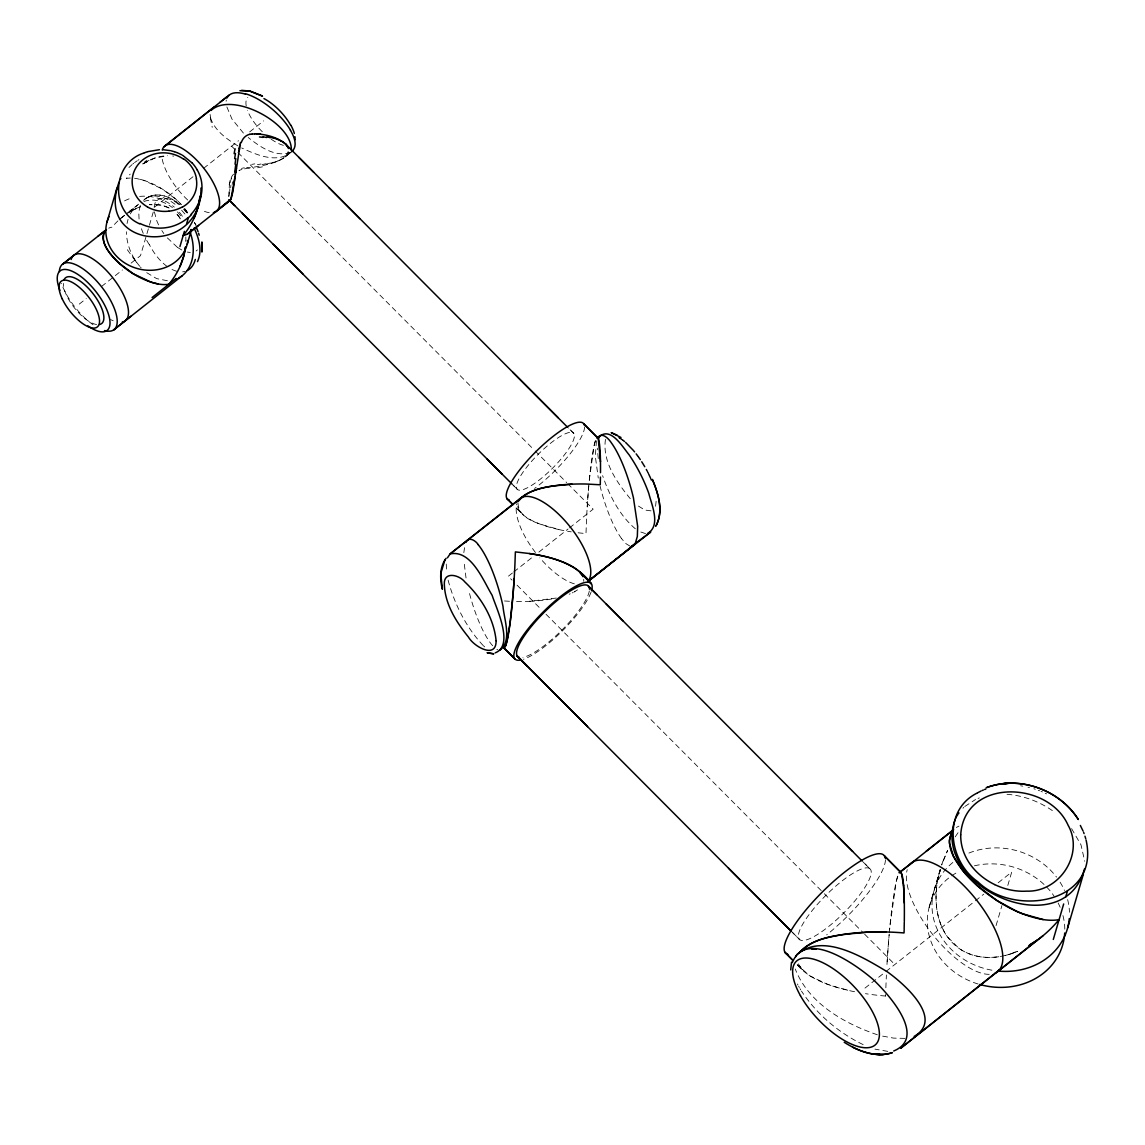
<?xml version="1.0" encoding="UTF-8"?>
<svg xmlns="http://www.w3.org/2000/svg" width="1145" height="1145" viewBox="0 0 1145 1145"><rect width="100%" height="100%" fill="white"/><g stroke="black" fill="none" stroke-linecap="round" stroke-linejoin="round"><path stroke-width="0.75" stroke-dasharray="5 3.75" d="M885.586 996.064L885.643 994.533M885.858 987.806L886.216 979.304A130.501 13.912 -85.2 0 1 886.416 974.982M446.264 564.084L446.636 572.228M463.825 552.62L464.97 544.777M578.139 532.797L585.997 533.599L586.469 520.631A100.917 10.763 -85.2 0 1 587.199 507.035L588.172 493.008A80.694 8.602 -85.2 0 1 588.773 485.924L589.417 478.882A66.653 7.113 -85.2 0 1 589.99 473.314A60.799 6.484 -85.2 0 1 590.62 467.847A55.032 5.868 -85.2 0 1 591.278 462.566A49.936 5.324 -85.2 0 1 591.979 457.528A45.456 4.852 -85.2 0 1 592.709 452.805A41.921 4.465 -85.2 0 1 593.482 448.582A39.388 4.194 -85.2 0 1 594.241 444.933L595.772 439.709M887.146 961.728L888.405 943.58A104.453 11.135 -85.2 0 1 889.178 934.434L888.405 943.58A117.291 12.509 -85.2 0 0 887.146 961.714A130.501 13.912 -85.2 0 0 886.817 967.296M154.189 207.402C154.589 193.534 172.523 197.555 178.949 204.969M588.773 485.924L588.172 493.008A90.784 9.675 -85.2 0 0 587.199 507.035M889.322 932.917L890.023 925.332A86.204 9.189 -85.2 0 1 890.767 918.118A78.619 8.387 -85.2 0 1 891.569 911.062L894.531 890.166A53.715 5.725 -85.2 0 1 895.261 886.13A50.924 5.424 -85.2 0 1 896.263 881.421L898.238 874.651A49.307 5.253 -85.2 0 0 896.263 881.421L890.023 925.332A94.949 10.119 -85.2 0 0 889.593 929.869M226.123 101.247L226.295 100.073M229.501 182.971L228.714 196.911M517.969 502.855C518.585 521.719 544.934 524.796 558.746 529.534A100.917 46.616 1.6 0 0 571.269 531.852M940.045 870.1C934.349 890.037 933.876 912.765 944.024 931.415A51.124 46.358 79.1 0 0 947.359 936.71L958.866 948.275A51.124 46.358 79.1 0 0 963.975 951.438C974.796 957.292 987.634 958.623 999.671 956.605M229.186 184.846L230.131 180.252M127.038 223.518L128.054 219.31M1005.253 955.46A95.565 86.662 79.1 0 0 1010.734 953.899L1017.662 951.309C999.055 959.381 976.012 960.412 958.866 948.275A49.378 44.77 79.1 0 1 947.33 936.682C937.683 922.784 934.878 905.266 936.467 888.677A94.462 85.66 79.1 0 1 937.612 880.462L940.245 869.599M596.431 440.811L595.314 456.254L598.262 478.066M937.612 880.462L940.274 870.171M153.273 212.011L140.506 255.664L130.773 263.379M929.139 907.37L940.117 869.914M996.05 925.632L1001.932 905.538M1007.8 885.457L1011.722 872.061L994.948 885.328M929.268 906.912L940.145 869.957M655.57 506.247L656.328 499.392M605.476 439.379C602.012 461.922 617.513 483.262 631.124 499.721M140.291 205.427L138.76 212.168L139.118 220.355M130.215 213.943L134.151 208.132L138.631 204.168M290.444 152.128C280.139 163.935 263.221 165.309 248.766 168.057M286.078 156.078L288.869 150.081A28.911 13.282 0.2 0 1 287.667 154.189A29.942 13.74 0 0 1 286.064 156.078L283.874 157.881A31.96 14.599 -0.3 0 0 286.035 156.078L292.175 151.355C277.92 164.393 256.695 154.904 241.652 147.948M143.554 200.346C153.802 190.342 170.247 195.766 179.436 204.54C170.591 196.382 155.792 190.757 145.143 198.944M128.984 167.485L132.09 164.579M962.959 808.227L963.847 807.354M197.412 249.925L196.124 250.984M964.777 806.509L975.569 799.482M144.17 162.332L146.846 160.171M132.906 163.907L133.722 163.248M119.18 219.697L124.404 215.503M129.614 211.324L137.429 205.041L125.692 214.33M154.747 206.973L193.834 176.072M203.61 168.344L238.518 140.735M249.682 131.904L263.636 120.869M79.277 304.098L86.233 298.587M101.547 286.479L122.415 269.977M512.416 573.015L508.237 576.321L512.015 580.114M513.804 571.913L533.298 556.513M538.866 552.105L568.077 528.99M569.48 527.888L593.139 509.181L567.949 483.891M864.976 988.106L884.541 972.635M885.929 971.532L973.98 901.902M975.383 900.8L983.77 894.159M121.857 217.607L124.519 215.518M144.499 199.473L145.83 198.471M134.566 162.604L137.157 160.772M138.044 160.2L138.946 159.656M142.853 163.85L150.224 159.842A62.603 56.778 79.1 0 1 154.89 158.024A56.964 51.654 79.1 0 1 159.699 156.693A51.725 46.902 79.1 0 1 163.649 156.021A47.174 42.78 79.1 0 1 165.639 155.82M146.188 198.242C156.736 192.489 169.088 199.115 177.318 206.129M142.882 163.921L154.89 158.024L167.642 155.734M127.181 213.428L135.983 208.533A62.603 56.778 79.1 0 1 140.649 206.715A56.964 51.654 79.1 0 1 141.851 206.329M290.472 152.514C275.115 157.652 259.8 146.632 248.222 137.5M131.475 210.794L140.649 206.715M1010.734 953.899L1018.32 950.693M978.045 798.409L979.318 797.908M239.319 170.276L241.91 169.489M143.927 201.477C153.716 197.985 164.522 201.477 172.466 207.588M244.529 168.859L250.884 167.685M651.033 510.856L644.735 510.012L636.82 505.045M556.341 598.048L529.362 601.34A100.917 46.616 1.6 0 1 515.236 601.468M904.979 1038.372L893.572 1038.114L881.936 1035.996M167.37 280.74L156.607 278.593L145.587 271.995M190.299 252.487L187.394 252.086M887.79 1051.382L874.966 1049.135M509.482 601.282L503.743 600.925M1007.027 794.301C1024.088 795.546 1040.633 802.03 1054.445 812.077M645.537 533.599L639.568 531.609M1020.61 785.785L1022.843 786.128M1028.01 787.173L1029.484 787.531M134.595 178.291A80.436 27.208 39.8 0 1 137.314 178.706L144.184 180.481A62.603 21.183 39.8 0 1 147.934 181.812A56.964 19.265 39.8 0 1 151.87 183.472A51.725 17.49 39.8 0 1 155.162 185.046A47.174 15.958 39.8 0 1 158.554 186.835A42.708 14.441 39.8 0 1 162.017 188.868A38.744 13.11 39.8 0 1 165.538 191.143A35.266 11.937 39.8 0 1 169.088 193.662A32.532 11.006 39.8 0 1 172.566 196.367A30.557 10.334 39.8 0 1 175.915 199.244L181.039 204.34M854.585 991.727A135.31 62.503 1.6 0 1 850.334 990.84L834.132 986.518A104.467 48.247 1.6 0 1 826.59 983.927L809.715 975.783L797.292 964.834M877.356 1034.765C844.18 1023.487 808.513 1003.235 795.274 969.028M1033.863 788.762L1035.323 789.234M629.907 546.079L626.043 543.703L621.578 538.665M1038.2 790.236L1039.617 790.78M1041.02 791.352L1042.437 791.939M169.159 208.032L161.431 205.184L149.408 204.697A47.174 42.78 79.1 0 1 153.401 204.411A42.708 38.73 79.1 0 1 157.423 204.569A38.744 35.137 79.1 0 1 161.431 205.184A35.266 31.988 79.1 0 1 165.381 206.343A32.532 29.498 79.1 0 1 169.159 208.032A30.557 27.709 79.1 0 1 170.963 209.091M497.731 649.773L496.858 649.344M863.158 1044.626C838.412 1032.647 816.643 1014.055 801.471 991.098M1045.213 793.213L1046.602 793.886M181.869 250.039L177.704 247.535M237.945 145.916C226.324 138.846 213.585 129.9 209.964 116.017L212.24 127.295M177.375 247.306L166.927 237.502M635.375 528.818C619.216 515.107 609.469 495.356 602.599 475.647M484.636 646.882L483.705 646.023M483.219 645.565C466.029 627.274 454.336 603.973 448.01 579.785M243.413 133.092L231.948 119.023L226.352 105.683M510.684 482.732L517.597 489.616M790.522 930.541L799.854 939.83M184.316 209.134L188.195 213.557M570.124 429.79L573.903 433.583A39.774 9.99 -44.9 0 1 535.989 482.446A39.774 9.99 -44.9 0 1 526.299 467.704A39.774 9.99 -44.9 0 1 573.903 433.583L568.392 428.001M231.633 146.174L236.672 151.24M237.931 152.5L533.928 449.742M535.187 451.001L566.689 482.617M513.117 485.108L516.896 488.915M863.015 861.884L870.572 869.47A49.936 12.552 -44.9 0 1 822.954 930.828A49.936 12.552 -44.9 0 1 810.789 912.322A49.936 12.552 -44.9 0 1 870.572 869.47L861.412 860.181M517.053 585.167L540.984 609.197M546.022 614.25L823.04 892.427M824.3 893.701L863.344 932.889M864.604 934.163L894.817 964.505M792.683 932.631L798.981 938.943M797.278 964.806C806.681 976.084 820.421 982.224 834.132 986.518A117.305 54.187 1.6 0 0 850.363 990.811M177.418 211.925L182.942 218.48M183.486 209.091L187.479 213.5M181.64 210.222L186.034 215.274M141.107 267.773L140.406 267.014M184.474 209.277L187.68 212.884M492.693 645.78L491.72 644.664A62.188 16.774 74.9 0 1 468.906 591.121M139.719 266.227C131.532 256.695 126.594 244.314 126.365 231.734M1071.577 828.608L1080.994 844.853L1084.716 861.269M184.545 208.39L186.707 211.353A35.266 11.937 39.8 0 1 188.095 213.514M127.324 249.71L136.913 263.064L134.423 258.942M180.352 218.838L178.777 216.391A29.584 26.822 79.1 0 0 175.944 213.099L178.777 216.391A30.557 27.709 79.1 0 1 180.595 219.11M799.997 988.693L800.713 989.881M194.349 222.373L195.981 225.193M194.392 222.445L196.11 225.408M798.652 986.317L799.31 987.491M797.421 983.984L798.022 985.144M210.694 118.493L210.108 114.457M466.029 577.967L463.897 560.85M598.277 458.515L597.289 448.153M154.36 211.854L156.879 221.014A31.845 15.2 53.2 0 0 159.269 226.152M185.819 236.972L185.919 241.366A47.174 42.78 79.1 0 0 185.891 238.074M978.116 984.013A69.358 61.071 16.3 0 1 928.108 930.77A69.358 61.071 16.3 0 1 959.066 871.402M974.424 865.806A69.358 61.071 16.3 0 1 1054.001 896.048M1058.123 902.961A69.358 61.071 16.3 0 1 1060.141 907.269M1062.961 915.571A69.358 61.071 16.3 0 1 1064.793 930.499M991.913 970.201A69.358 61.071 16.3 0 1 935.393 924.759A69.358 61.071 16.3 0 1 953.356 862.071M968.899 853.068A69.358 61.071 16.3 0 1 1056.534 877.084M1060.07 882.18A69.358 61.071 16.3 0 1 1064.492 890.524M1067.627 899.584A69.358 61.071 16.3 0 1 1069.459 912.236M955.231 836.88A135.096 122.515 79.1 0 1 958.494 832.1M956.376 827.506A135.096 45.7 39.8 0 1 958.966 826.132M989.208 974.323A69.358 27.881 51.7 0 1 932.23 933.905A69.358 27.881 51.7 0 1 907.226 869.656M591.006 592.294A53.643 13.482 -44.9 0 1 562.123 631.153A53.643 13.482 -44.9 0 1 523.38 659.32M574.346 583.821A53.643 21.569 51.7 0 1 539.796 557.844M535.459 552.505A53.643 21.569 51.7 0 1 516.839 503.757M583.678 581.317A38.128 17.619 1.6 0 0 583.735 579.985A39.388 18.191 1.6 0 0 583.678 579.327M529.362 601.325A90.784 41.936 1.6 0 0 543.217 600.238A80.694 37.27 1.6 0 0 549.915 599.279A73.409 33.906 1.6 0 0 553.164 598.706M570.224 593.811A55.032 25.419 1.6 0 1 569.179 594.226M573.187 592.452A49.936 23.072 1.6 0 1 572.228 592.91M589.303 590.949A49.936 12.552 -44.9 0 1 562.166 629.807A49.936 12.552 -44.9 0 1 522.922 657.373M885.428 859.723A69.358 17.433 -44.9 0 1 826.661 934.878M885.6 996.05A135.31 62.503 1.6 0 1 865.448 993.66M621.578 538.594A62.445 16.846 74.9 0 1 600.123 486.224M283.359 145.329A32.275 13.625 46.4 0 1 270.42 138.631M262.334 131.775A32.175 13.597 46.4 0 1 247.434 110.292M246.204 105.912A32.175 13.597 46.4 0 1 247.835 97.282M209.234 212.684A41.621 16.731 51.7 0 1 201.563 210.05M187.694 200.017A41.621 16.731 51.7 0 1 161.803 156.364M229.072 196.067A46.888 4.766 -81.4 0 1 229.043 195.323M229.301 194.478A51.396 5.696 -80 0 1 229.286 192.26M229.73 191.301A55.633 7.128 -78 0 1 229.83 188.925M230.675 187.751A59.154 9.317 -75.1 0 1 230.904 185.218M232.177 184.488A61.2 12.71 -70.6 0 1 232.564 181.84M233.881 182.427A59.912 17.447 -63.8 0 1 234.453 179.722M230.059 182.728A48.362 24.932 -43.8 0 1 230.317 181.583M230.846 180.18A32.132 20.453 -28.9 0 1 231.576 178.248M231.075 178.291A23.401 16.288 -19.2 0 1 231.805 176.731M231.905 176.344A13.554 9.961 -11.9 0 1 233.58 174.169M238.933 170.662A13.554 9.961 -11.9 0 1 239.419 170.476M241.495 168.429A32.132 19.007 -11.3 0 1 244.286 167.771M246.59 167.714A48.362 15.386 -11.4 0 1 248.265 167.413M262.477 166.826A59.912 3.034 -10 0 1 256.137 168.029M254.777 163.878A61.2 8.917 -8.2 0 1 251.7 164.393M261.017 164.007A59.154 15.915 -6.4 0 1 257.382 164.694M265.826 163.749A55.633 19.093 -4.9 0 1 262.09 164.565M270.191 163.048A51.396 19.98 -3.7 0 1 266.356 164.05M274.185 162.089A46.888 19.579 -2.6 0 1 270.521 163.234M277.906 160.93A42.479 18.578 -1.7 0 1 274.485 162.246M281.055 159.484A38.4 17.161 -1.1 0 1 277.963 160.958M283.831 157.867A34.837 15.801 -0.6 0 1 281.126 159.513M584.58 426.899A53.643 13.482 -44.9 0 1 534.586 488.471M595.4 440.71A38.128 4.065 -85.2 0 0 594.241 444.933L589.417 478.882A73.409 7.829 -85.2 0 0 589.088 482.389M558.746 529.534A90.784 41.936 1.6 0 1 546.194 526.213A80.694 37.27 1.6 0 1 540.354 524.195A73.409 33.906 1.6 0 1 534.944 521.977A66.653 30.786 1.6 0 1 530.951 520.016A60.799 28.081 1.6 0 1 527.315 517.912A55.032 25.419 1.6 0 1 524.138 515.651A49.936 23.072 1.6 0 1 521.505 513.261L515.436 507.135L521.505 513.261A45.456 20.996 1.6 0 1 519.458 510.742A41.921 19.365 1.6 0 1 518.155 508.137A39.388 18.191 1.6 0 1 517.64 505.517A38.128 17.619 1.6 0 1 517.812 503.528M124.562 200.876A41.621 36.64 16.3 0 1 131.646 197.999M139.633 196.41A41.621 36.64 16.3 0 1 174.283 207.13M179.393 212.254A41.621 36.64 16.3 0 1 183 217.292M185.118 209.149A32.532 11.006 39.8 0 1 186.707 211.353M181.325 204.612A29.584 10.004 39.8 0 0 175.915 199.244L162.017 188.868L144.184 180.481A70.432 23.83 39.8 0 0 137.328 178.72M130.344 178.062A80.436 27.208 39.8 0 0 126.351 178.448A80.436 72.951 79.1 0 1 130.215 174.126M144.613 162.733A70.432 63.877 79.1 0 1 150.21 159.842M172.666 155.992A38.744 35.137 79.1 0 1 173.668 156.121M113.183 320.743A41.621 16.731 51.7 0 1 110.478 319.512M163.821 233.494A31.845 15.2 53.2 0 1 161.817 230.531M185.204 271.336A41.621 22.771 64.3 0 1 182.656 271.823M176.688 271.236A41.621 22.771 64.3 0 1 171.993 269.433M167.07 266.413A41.621 22.771 64.3 0 1 149.38 244.644M149.337 244.672A41.75 22.571 54.9 0 1 146.116 239.305M143.239 233.394A41.75 22.571 54.9 0 1 141.093 227.683M129.299 212.068A70.432 63.877 79.1 0 1 135.983 208.533M124.59 215.231A80.436 72.951 79.1 0 0 112.11 227.139A80.436 27.208 39.8 0 0 108.732 228.17M96.624 324.522A29.126 11.708 51.7 0 1 74.955 308.563A29.126 11.708 51.7 0 1 63.347 283.416M93.074 324.736A41.621 16.731 51.7 0 1 61.415 283.33M942.936 861.283L941.605 865.019L947.588 850.434L942.936 861.283M577.495 589.89L574.103 591.965A45.456 20.996 1.6 0 0 577.495 589.89M802.187 969.786L797.865 963.16L802.187 969.786"/><path stroke-width="1.5" d="M904.307 921.081L904.35 917.288A130.501 13.912 -85.2 0 0 904.307 903.062A117.291 12.509 -85.2 0 0 903.892 890.638A104.453 11.135 -85.2 0 0 903.534 885.314M904.292 922.04L904.149 928.91M600.438 477.093L600.266 484.779L586.14 484.02A100.917 46.616 1.6 0 0 572.013 484.163A90.784 41.936 1.6 0 0 558.159 485.265A80.694 37.27 1.6 0 0 551.461 486.224A73.409 33.906 1.6 0 0 545.034 487.455A66.653 30.786 1.6 0 0 540.111 488.657A60.799 28.081 1.6 0 0 535.459 490.074A55.032 25.419 1.6 0 0 531.151 491.692A49.936 23.072 1.6 0 0 527.272 493.538A45.456 20.996 1.6 0 0 523.88 495.613A41.921 19.365 1.6 0 0 521.161 497.86A39.388 18.191 1.6 0 0 519.601 499.664M904.135 929.912L904.078 931.93M977.028 793.099C941.705 810.875 948.604 861.627 977.887 881.793C1014.098 917.317 1100.417 903.677 1086.075 840.044M591.335 583.793L579.871 572.242A49.936 23.072 1.6 0 0 577.223 569.852A55.032 25.419 1.6 0 0 574.06 567.591A60.799 28.081 1.6 0 0 570.425 565.487A66.653 30.786 1.6 0 0 566.431 563.526A73.409 33.906 1.6 0 0 561.007 561.308A80.694 37.27 1.6 0 0 555.182 559.29A90.784 41.936 1.6 0 0 542.63 555.969A100.917 46.616 1.6 0 0 529.262 553.522L515.379 551.904L514.906 564.871A100.917 10.763 -85.2 0 1 514.177 578.468L513.203 592.495A80.694 8.602 -85.2 0 1 512.616 599.579A73.409 7.829 -85.2 0 1 511.958 606.607A66.653 7.113 -85.2 0 1 511.386 612.189A60.799 6.484 -85.2 0 1 510.756 617.656A55.032 5.868 -85.2 0 1 510.097 622.937A49.936 5.324 -85.2 0 1 509.396 627.961A45.456 4.852 -85.2 0 1 508.666 632.698A41.921 4.465 -85.2 0 1 507.908 636.921A39.388 4.194 -85.2 0 1 507.135 640.57L505.603 645.794L503.628 647.698A49.936 5.324 -85.2 0 1 503.485 647.555M200.919 194.264L200.976 188.009M790.723 969.901L791.524 962.172M235.984 171.449L230.918 199.044A29.942 2.862 -83.9 0 1 230.388 200.146A31.96 3.034 -83.8 0 1 229.902 200.575L229.157 199.688M235.841 172.537L239.491 148.778M236.213 169.803L236.442 168.158M200.003 195.967A51.725 46.902 79.1 0 1 199.903 197.054L197.885 207.717L194.249 217.779A80.436 72.951 79.1 0 1 183.157 235.498A80.436 27.208 39.8 0 0 190.17 231.777M201.921 251.957L201.949 242.397M1084.401 869.084C1063.748 945.684 929.425 886.874 955.288 819.276M200.704 196.325C192.174 257.367 95.035 246.647 119.023 182.198M201.964 251.571L201.921 242.096M792.34 962.516C806.094 928.667 856.26 964.92 872.819 979.218C887.79 993.316 927.693 1037.026 893.701 1050.995M238.976 151.369L240.378 145.229M106.929 222.287L116.919 188.095M179.937 246.576L184.388 231.362M186.606 223.805L188.367 217.765L191.516 214.645M187.222 244.2L191.387 229.93M1053.3 939.458L1063.676 903.963M1065.68 897.122L1067.469 890.982M1067.641 927.894L1083.413 874.007M291.331 150.353C292.633 122.715 231.762 90.97 211.023 110.478M241.166 142.767L242.196 140.42A13.554 12.452 65.8 0 1 249.753 134.237M447.437 557.844L450.099 553.908L520.216 498.461M656.185 525.555C663.599 510.827 658.275 493.724 652.378 479.469M795.675 956.776L796.376 955.345M655.684 526.342C664 511.658 658.475 493.939 652.392 479.497M226.968 97.983C230.345 91.171 239.448 92.258 245.459 94.162M445.033 559.647L440.739 573.502L442.414 589.274M191.287 229.487L190.156 231.762A70.432 23.83 39.8 0 0 191.372 229.759M197.498 261.632C202.565 250.855 199.001 238.217 194.106 228.027M955.817 818.174L956.376 817.086M120.368 179.364L120.84 178.448M465.815 542.515C468.491 535.889 475.805 540.741 478.295 544.719M599.322 436.746C610.643 426.269 622.594 446.979 629.092 454.794C637.25 466.759 643.876 479.769 648.8 493.395C651.763 505.145 661.166 525.784 647.469 533.527M951.91 831.828L949.348 840.33A95.565 32.332 39.8 0 0 949.434 843.035L953.413 856.159L962.072 869.699A51.124 17.29 39.8 0 0 965.679 874.05L977.2 885.615A51.124 17.29 39.8 0 0 982.009 889.722C999.8 903.977 1020.481 915.614 1043.138 919.564A135.096 45.7 39.8 0 0 1059.082 919.607A135.096 122.515 79.1 0 1 1037.084 940.317L900.743 1048.219L999.499 969.758M956.977 816.013L957.606 814.968M952.11 832C944.081 846.77 956.647 862.872 965.679 874.05M796.777 954.658C822.768 932.144 862.958 957.249 887.232 971.747C903.477 983.326 944.596 1018.735 914.154 1036.411M596.817 437.891A41.921 4.465 -85.2 0 1 597.146 437.676L597.747 437.805C601.712 431.264 608.911 438.921 611.344 442.814A62.445 16.846 74.9 0 1 633.457 497.975L637.665 526.271L637.336 536.447L635.203 543.746L587.986 581.631M958.265 813.938L958.966 812.921M446.078 558.302C439.551 566.947 439.88 578.74 442.213 588.831M952.726 830.726L953.642 829.696L926.119 851.336M899.154 872.848L951.638 831.17M291.86 151.612C298.187 145.859 294.022 136.412 290.415 130.272M113.942 329.731L182.184 275.773C194.836 265.483 195.366 246.533 190.127 232.249M229.2 95.035L163.706 147.075M63.132 263.865L73.767 255.392M131.246 316.049L113.498 330.032M997.61 971.647L1043.023 935.708M164.851 145.93L214.043 107.057M219.897 102.406L226.739 96.981M62.488 264.309L106.428 229.558M188.825 233.079L228.571 201.663M152.099 297.528L176.201 278.464M631.453 546.308L650.732 532.01L588.201 581.159A53.643 21.569 51.7 0 0 565.53 521.361A53.643 21.569 51.7 0 0 517.64 501.71M522.048 497.345L450.099 553.908C471.282 549.443 483.405 580.959 492.121 595.3C496.257 608.21 514.463 645.522 495.241 652.836M587.686 581.56L634.688 544.505M215.045 212.097L230.918 199.044A28.911 2.762 -84 0 0 232.106 194.893A29.942 2.834 -83.9 0 0 232.736 191.988M217.593 210.093L229.916 200.561A34.837 3.292 -83.5 0 1 229.515 200.332L234.682 205.599M187.208 234.152L198.557 225.393M98.012 236.228L105.54 230.431M913.953 861.384L899.999 872.032A54.216 5.782 -85.2 0 0 899.369 872.547M182.184 275.773L178.42 278.178M1030.028 944.654L1037.069 940.303L1028.725 945.727M977.587 792.798L981.007 791.052M982.181 790.522L983.369 790.007M143.855 153.044C112.282 162.948 109.534 210.923 139.762 223.89M175.672 279.351L177.074 278.808M144.413 152.815L147.233 151.813M984.571 789.52L985.802 789.062M986.146 787.76C1019.293 775.05 1059.64 789.706 1078.332 819.534M986.904 787.474C1019.851 775.38 1059.511 789.864 1078.175 819.29M147.805 151.641L159.427 149.694M249.81 134.409L250.297 134.294A23.401 21.598 81.2 0 1 252.286 133.965M844.208 1042.265C858.178 1051.182 875.868 1058.066 892.399 1052.627C879.088 1057.078 864.761 1053.243 852.61 1047.16M572.013 484.163C554.18 486.124 532.268 486.024 519.172 500.279A38.128 17.619 1.6 0 0 518.799 500.909M239.92 90.698L249.152 90.87L262.52 96.223M1005.21 783.452L1009.761 783.194L1008.917 783.237M499.764 650.26C512.387 641 504.158 619.774 502.97 606.192A62.188 16.774 74.9 0 0 478.309 544.82M885.786 931.973L867.509 932.159A117.305 54.187 1.6 0 0 849.604 933.576A105.612 48.791 1.6 0 0 843.092 934.463C827.62 937.412 809.701 940.102 799.181 952.998C816.127 934.563 844.452 934.678 867.509 932.159A130.53 60.299 1.6 0 1 885.786 931.973A137.557 63.547 1.6 0 1 904.049 932.946M254.777 133.836C265.683 134.208 277.162 136.985 285.692 144.113L567.605 427.271M493.767 653.752L487.67 652.951M241.624 90.34L250.011 91.07L261.876 95.736M883.181 1054.617L875.553 1054.244L880.076 1054.473M162.905 149.694L170.147 150.596M493.452 653.852L487.083 652.722M258.226 133.965L260.674 134.208M529.262 553.522C552.42 556.842 577.094 563.827 591.435 583.936M1043.138 919.564L1022.471 913.753A94.462 31.96 39.8 0 1 1016.459 911.205L997.109 900.657L977.2 885.615A49.378 16.703 39.8 0 1 965.65 874.021M171.177 150.825L174.398 151.712M180.023 266.484A80.436 72.951 79.1 0 1 168.916 284.189A80.436 27.208 39.8 0 1 157.953 283.946L151.083 282.157A62.603 21.183 39.8 0 1 147.333 280.826A56.964 19.265 39.8 0 1 143.397 279.18A51.725 17.49 39.8 0 1 140.105 277.605A47.174 15.958 39.8 0 1 136.713 275.802A42.708 14.441 39.8 0 1 133.249 273.769A38.744 13.11 39.8 0 1 129.728 271.508A35.266 11.937 39.8 0 1 126.165 268.975A32.532 11.006 39.8 0 1 122.701 266.27A30.557 10.334 39.8 0 1 119.338 263.393C111.308 255.378 98.67 243.184 105.111 230.875A80.436 27.208 39.8 0 1 105.898 230.016M174.827 151.841L177.375 152.772M178.205 153.115L181.855 154.89M617.198 435.214L611.187 432.638L620.976 437.462M619.016 437.576L619.788 438.048M182.771 155.405L192.274 163.077M620.175 438.292L621.377 439.093M622.179 439.666L622.994 440.267M623.41 440.596L624.54 441.512M625.642 442.457L633.4 450.457M583.878 423.993L598.277 438.607L600.467 461.664A90.784 9.675 -85.2 0 0 600.152 452.06A80.694 8.602 -85.2 0 0 599.88 447.938A73.409 7.829 -85.2 0 0 599.522 444.375A66.653 7.113 -85.2 0 0 599.164 441.956A60.799 6.484 -85.2 0 0 598.749 440.023A55.032 5.868 -85.2 0 0 598.277 438.607A49.936 5.324 -85.2 0 0 597.747 437.805L583.836 423.936M884.484 855.959L901.473 873.249L903.534 885.314L904.307 903.062M884.541 856.031L900.786 872.204L902.088 875.066A78.619 8.387 -85.2 0 1 902.618 877.585A86.204 9.189 -85.2 0 1 903.076 880.691A94.949 10.119 -85.2 0 1 903.534 885.328M587.9 585.61L597.232 594.913M514.177 578.468A90.784 9.675 -85.2 0 1 513.203 592.495L510.097 622.937L507.135 640.57A38.128 4.065 -85.2 0 1 505.603 645.809A39.388 4.194 -85.2 0 1 504.888 647.197A41.921 4.465 -85.2 0 1 504.244 647.827A45.456 4.852 -85.2 0 1 503.628 647.698L514.534 658.561M503.628 647.698L514.635 658.704M558.359 417.911L512.845 372.297M242.325 213.271L257.969 228.928M273.24 244.257L303.096 274.213M800.155 798.781L852.61 851.35M587.6 726.66L517.182 655.985L791.424 931.357M328.944 187.594L360.16 218.967M229.501 200.389L511.844 483.848M588.773 586.512L861.756 860.625M728.492 868.153L790.522 930.541M298.773 157.251L313.673 172.251M486.997 458.916L501.896 473.93M606.048 603.758L623.181 621.034M517.182 655.985L526.814 665.674M506.949 498.562L513.017 504.687L506.906 498.504M785.012 952.368L792.369 959.839L785.055 952.454M285.692 144.113L288.425 148.02A29.942 13.754 0.1 0 1 288.597 148.535M633.8 450.93L634.588 451.889M581.918 574.761L579.871 572.242A45.456 20.996 1.6 0 1 581.918 574.761A41.921 19.365 1.6 0 1 582.962 576.708M636.162 453.864L638.08 456.44M638.466 456.969L640.313 459.603M641.73 461.75L644.764 466.716M646.31 469.464L647.197 471.139M1080.35 825.445L1083.084 831.07M647.698 472.112L648.199 473.1M648.685 474.087L650.503 478.009M196.339 227.454L197.255 229.558M650.918 478.996L651.362 480.041M197.427 229.973L198.071 231.676M1083.599 832.343L1084.1 833.617M1084.973 836.165L1085.746 838.741M198.643 233.365L199.173 235.24M1064.707 933.003A69.358 61.071 16.3 0 1 979.762 984.485M1069.273 918.591A69.358 61.071 16.3 0 1 999.012 971.132M909.702 864.704A69.358 27.881 51.7 0 1 976.556 900.042A69.358 27.881 51.7 0 1 995.248 973.078M811.648 949.005A70.074 31.788 40.3 0 1 816.041 949.277M520.932 659.992A53.643 13.482 -44.9 0 1 544.634 610.543A53.643 13.482 -44.9 0 1 591.507 590.777M519.329 657.416A49.936 12.552 -44.9 0 1 545.822 610.7A49.936 12.552 -44.9 0 1 589.46 589.217M787.875 954.415A69.358 17.433 -44.9 0 1 823.484 890.853A69.358 17.433 -44.9 0 1 885.343 858.349M598.849 438.163A51.482 16.087 68.6 0 1 599.393 436.903M263.937 98.57A32.704 13.812 46.4 0 1 290.601 125.134M290.873 125.191A32.275 13.625 46.4 0 1 294.337 133.435M294.966 136.713A32.275 13.625 46.4 0 1 294.981 139.804M245.187 93.647A42.794 18.449 40.6 0 1 290.515 130.301M162.232 150.038A41.621 16.731 51.7 0 1 202.751 166.927A41.621 16.731 51.7 0 1 213.356 212.641M288.411 148.02A31.96 14.699 -0.1 0 0 287.323 146.016A34.837 16.059 -0.5 0 0 285.649 144.113M285.606 144.127A38.4 17.819 -0.9 0 0 283.445 142.352A42.479 19.952 -1.7 0 0 280.84 140.72M277.677 139.332A46.888 22.385 -2.5 0 1 280.611 140.821M274.256 138.159A51.396 25.29 -3.8 0 1 277.462 139.475M270.707 137.3A55.633 28.711 -5.7 0 1 273.984 138.388M266.914 136.842A59.154 32.69 -8.3 0 1 270.334 137.743M263.049 136.813A61.2 37.327 -12.4 0 1 266.57 137.5M259.443 136.956A59.912 41.621 -19.4 0 1 263.049 137.386M256.709 134.094A48.362 41.936 -46.8 0 1 258.183 134.18M252.301 134.108A32.132 29.455 -77.1 0 1 254.777 133.922M239.749 144.928A32.132 27.108 79 0 1 240.593 142.438M238.976 148.521A48.362 32.046 -89.1 0 1 239.334 146.975M234.152 153.659A59.912 26.521 -84.4 0 1 235.069 148.736M234.653 158.654A61.2 15.815 -82.6 0 1 235.469 153.459M235.04 164.207A59.154 7.8 -82.1 0 1 235.827 158.611M234.754 171.993A55.633 2.791 -82 0 1 235.713 164.851M235.641 170.762A46.888 1.775 -82.6 0 1 235.154 174.269M235.169 176.173A42.479 2.691 -83 0 1 234.596 180.137M234.596 180.466A38.4 2.948 -83.3 0 1 233.995 184.331M233.995 184.688A34.837 3.006 -83.5 0 1 233.38 188.381A31.96 2.92 -83.7 0 1 232.75 191.816M229.515 200.26A38.4 3.65 -83 0 1 229.272 199.674M509.239 500.107A53.643 13.482 -44.9 0 1 535.86 451.717A53.643 13.482 -44.9 0 1 584.394 425.239M600.467 461.664A100.917 10.763 -85.2 0 1 600.495 472.67M597.146 437.676A45.456 4.852 -85.2 0 1 597.747 437.805M187.98 240.493A41.621 36.64 16.3 0 1 136.298 268.259A41.621 36.64 16.3 0 1 109.076 216.491M182.499 206.873A36.44 33.234 9.8 0 1 168.93 211.238M196.339 178.906A31.258 28.511 9.8 0 1 182.599 207.002M196.482 178.892A32.647 29.784 9.8 0 0 193.419 169.803A32.06 29.24 9.8 0 0 183.773 158.912M183.558 159.169A32.332 29.498 9.8 0 0 141.923 160.572A32.332 29.498 9.8 0 0 137.887 198.529L139.504 200.461A31.917 29.112 9.8 0 0 141.78 202.779L143.726 204.411A30.843 28.124 9.8 0 0 147.533 206.944M168.916 211.152A32.618 29.756 9.8 0 1 147.49 207.016M188.166 217.55A42.837 41.034 5.4 0 1 171.578 226.538A41.721 38.83 4.3 0 1 139.991 223.475M191.101 214.301A42.351 39.474 -11 0 0 201.277 180.295A41.22 38.787 -1.6 0 0 197.241 169.932M192.274 163.077A40.948 38.486 -0.6 0 1 197.241 169.947M199.903 197.054A56.964 51.654 79.1 0 1 199.115 202.436A62.603 56.778 79.1 0 1 197.885 207.717A70.432 63.877 79.1 0 1 194.235 217.779M71.133 259.5A41.621 16.731 51.7 0 1 111.666 276.389A41.621 16.731 51.7 0 1 122.272 322.103M195.323 259.443A41.621 22.771 64.3 0 1 187.394 270.463M105.111 230.875A70.432 23.83 39.8 0 0 103.408 234.296A62.603 21.183 39.8 0 0 103.093 236.414A56.964 19.265 39.8 0 0 103.193 238.804A51.725 17.49 39.8 0 0 103.594 240.937A47.174 15.958 39.8 0 0 104.295 243.255A42.708 14.441 39.8 0 0 105.34 245.746A38.744 13.11 39.8 0 0 106.743 248.422A35.266 11.937 39.8 0 0 108.546 251.285A32.532 11.006 39.8 0 0 110.721 254.247M113.026 257.052A30.557 10.334 39.8 0 1 110.478 254.018M113.24 257.267A29.584 10.004 39.8 0 0 119.338 263.393L133.249 273.769L151.083 282.157A70.432 23.83 39.8 0 0 157.938 283.917M64.149 279.566A29.126 11.708 51.7 0 1 92.917 293.521A29.126 11.708 51.7 0 1 99.515 324.493M59.34 271.522A41.621 16.731 51.7 0 1 102.435 287.925A41.621 16.731 51.7 0 1 104.481 330.561M59.955 290.415A37.914 15.243 51.7 0 1 74.339 272.324A37.914 15.243 51.7 0 1 109.118 316.478A37.914 15.243 51.7 0 1 87.893 325.867M496.1 640.713C496.386 659.606 473.758 646.496 468.505 637.135C456.254 622.064 444.775 603.902 444.317 583.878C443.931 570.897 459.488 574.99 464.827 581.918C481.086 597.289 493.867 618.171 496.1 640.713M960.712 834.877C960.297 868.497 995.105 893.215 1026.736 891.139C1059.44 892.356 1084.587 854.184 1068.07 825.173C1048.104 780.275 964.133 778.228 960.712 834.877M185.461 247.091L183.644 256.408L180.008 266.47A70.432 63.877 79.1 0 0 183.658 256.408A62.603 56.778 79.1 0 0 184.889 251.127A56.964 51.654 79.1 0 0 185.519 247.105M900.199 871.989L900.199 871.989M1010.305 783.166L1001.646 783.824L1010.305 783.166M800.441 995.692A57.522 24.303 46.4 0 0 875.352 1044.827A57.522 24.303 46.4 0 0 832.258 968.097A57.522 24.303 46.4 0 0 800.441 995.692M62.274 298.945A29.126 11.708 51.7 0 0 97.339 326.955A29.126 11.708 51.7 0 0 78.203 286.393A29.126 11.708 51.7 0 0 62.274 298.945"/></g></svg>
